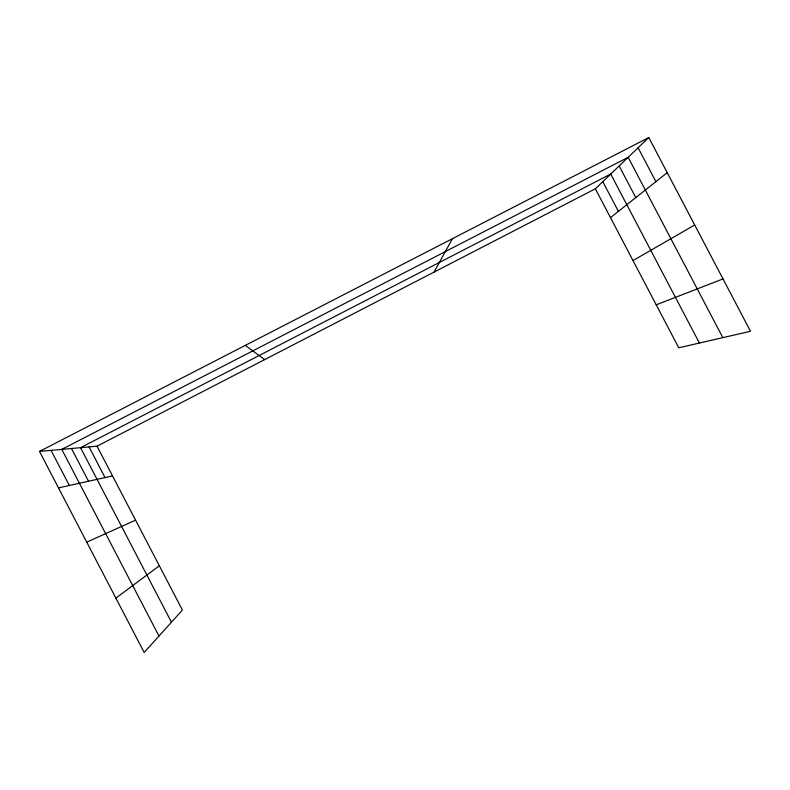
<?xml version="1.0" encoding="UTF-8"?>
<svg xmlns="http://www.w3.org/2000/svg" width="790" height="790" viewBox="0 0 790 790"><rect width="100%" height="100%" fill="white"/><g stroke="black" fill="none" stroke-linecap="round" stroke-linejoin="round"><path stroke-width="1.19" d="M434.066 272.106L452.423 238.689M595.354 188.79L648.778 137.539L750.5 331.287L678.758 347.788L595.354 188.79L97.042 446.192L39.5 451.406L144.165 652.461L182.411 610.077L97.042 446.192M610.482 217.635L667.224 172.684M115.873 598.119L159.333 565.778M632.997 260.572L694.687 224.992M39.5 451.406L648.778 137.539M86.742 542.157L135.574 520.166M656.214 304.822L723.008 278.919M58.48 487.874L112.526 475.926M245.325 345.378L264.67 359.608M638.103 147.779L655.888 181.661M722.83 337.656L628.168 157.309L61.778 449.392L158.968 636.049M619.163 165.949L635.772 197.599M699.397 343.038L610.729 174.037L80.56 447.683L171.45 622.214M602.81 181.641L618.402 211.364M89.063 446.913L105.031 477.585M71.485 448.503L88.52 481.228M51.054 450.359L69.332 485.475"/></g></svg>
